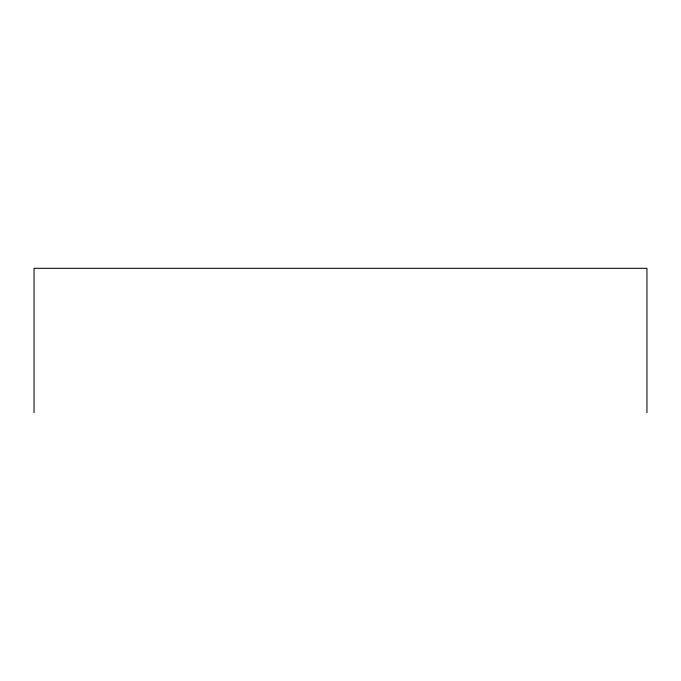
<?xml version="1.0" encoding="UTF-8"?>
<svg xmlns="http://www.w3.org/2000/svg" width="681" height="681" viewBox="0 0 681 681"><rect width="100%" height="100%" fill="white"/><g stroke="black" fill="none" stroke-linecap="round" stroke-linejoin="round"><path stroke-width="1.02" d="M646.95 412.686L646.95 268.314L34.05 268.314L34.05 412.686"/></g></svg>
